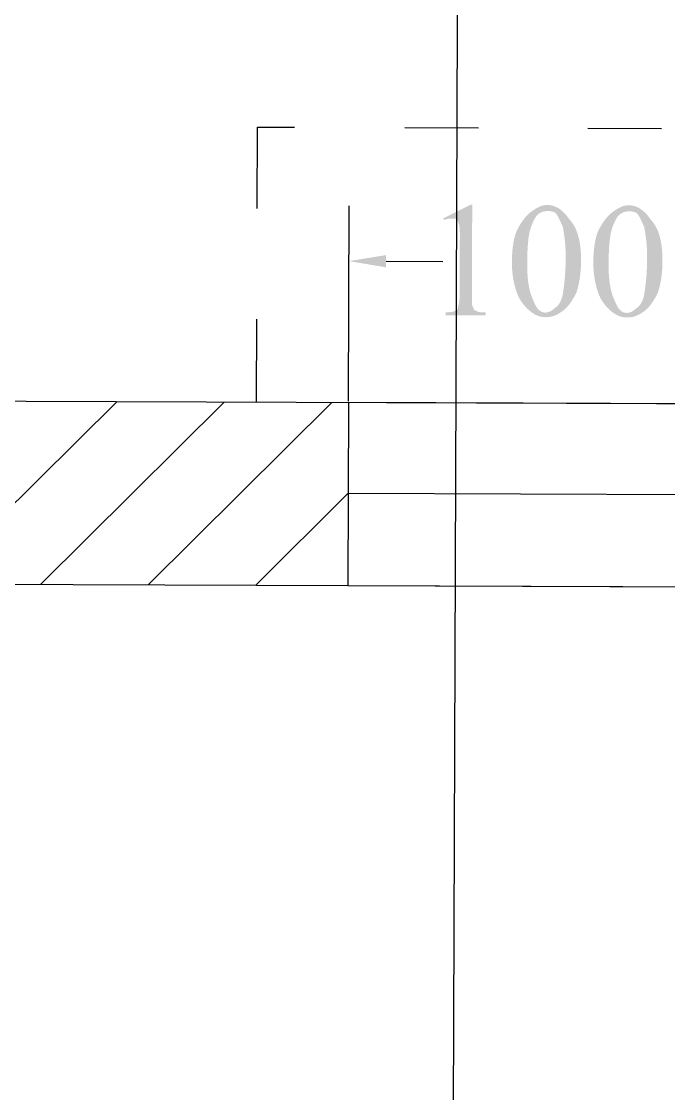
# Model space of a CAD drawing. Header units: millimetres. Extents: x -125 to 146, y -26 to 163.
# Drawn here: x -15.68 to 2.18, y 114.16 to 143.74 of the extents above; entities that cross this region are included whole.
import ezdxf

# ---------------------------------------------------------------- set-up
doc = ezdxf.new("R2010")
doc.units = ezdxf.units.MM
doc.header["$MEASUREMENT"] = 0
doc.layers.get('0').update_dxf_attribs({"color": 255, "linetype": 'CONTINUOUS'})

msp = doc.modelspace()

# ---------------------------------------------------------------- hatches: boundary and pattern name
at = {"true_color": 0x000007}
for points in [[(-4.042, 138.305), (-3.278, 138.686), (-3.236, 138.686), (-3.245, 136.141), (-3.245, 136.12), (-3.245, 136.1), (-3.245, 136.081), (-3.245, 136.063), (-3.245, 136.046), (-3.245, 136.029), (-3.245, 136.013), (-3.244, 135.998), (-3.244, 135.984), (-3.243, 135.97), (-3.242, 135.957), (-3.241, 135.945), (-3.239, 135.933), (-3.238, 135.923), (-3.236, 135.912), (-3.234, 135.902), (-3.231, 135.893), (-3.228, 135.885), (-3.225, 135.877), (-3.222, 135.869), (-3.218, 135.862), (-3.214, 135.856), (-3.209, 135.85), (-3.204, 135.844), (-3.204, 135.839), (-3.203, 135.834), (-3.202, 135.829), (-3.201, 135.823), (-3.199, 135.818), (-3.197, 135.813), (-3.194, 135.808), (-3.192, 135.804), (-3.189, 135.799), (-3.185, 135.794), (-3.182, 135.79), (-3.178, 135.786), (-3.174, 135.782), (-3.169, 135.779), (-3.165, 135.775), (-3.16, 135.772), (-3.156, 135.769), (-3.151, 135.767), (-3.146, 135.765), (-3.141, 135.763), (-3.135, 135.761), (-3.13, 135.76), (-3.125, 135.76), (-3.12, 135.759), (-3.114, 135.754), (-3.108, 135.75), (-3.102, 135.745), (-3.095, 135.741), (-3.088, 135.738), (-3.08, 135.735), (-3.072, 135.732), (-3.063, 135.729), (-3.054, 135.727), (-3.045, 135.725), (-3.035, 135.723), (-3.025, 135.722), (-3.014, 135.721), (-3.003, 135.72), (-2.991, 135.719), (-2.979, 135.718), (-2.966, 135.718), (-2.953, 135.717), (-2.94, 135.717), (-2.926, 135.717), (-2.911, 135.716), (-2.897, 135.716), (-2.881, 135.716), (-2.866, 135.716), (-2.866, 135.631), (-3.967, 135.636), (-3.966, 135.72), (-3.951, 135.72), (-3.936, 135.72), (-3.921, 135.72), (-3.907, 135.72), (-3.893, 135.72), (-3.879, 135.721), (-3.866, 135.721), (-3.854, 135.721), (-3.841, 135.722), (-3.83, 135.723), (-3.819, 135.724), (-3.808, 135.725), (-3.797, 135.726), (-3.787, 135.728), (-3.778, 135.73), (-3.769, 135.732), (-3.76, 135.734), (-3.752, 135.737), (-3.744, 135.74), (-3.737, 135.744), (-3.73, 135.748), (-3.724, 135.752), (-3.718, 135.757), (-3.712, 135.762), (-3.707, 135.762), (-3.702, 135.762), (-3.697, 135.763), (-3.691, 135.765), (-3.686, 135.767), (-3.681, 135.769), (-3.676, 135.771), (-3.672, 135.774), (-3.667, 135.777), (-3.662, 135.78), (-3.658, 135.784), (-3.654, 135.788), (-3.65, 135.792), (-3.647, 135.796), (-3.643, 135.801), (-3.64, 135.805), (-3.637, 135.81), (-3.635, 135.815), (-3.633, 135.82), (-3.631, 135.825), (-3.629, 135.83), (-3.628, 135.835), (-3.628, 135.841), (-3.627, 135.846), (-3.627, 135.851), (-3.626, 135.857), (-3.625, 135.864), (-3.624, 135.871), (-3.622, 135.878), (-3.621, 135.886), (-3.618, 135.895), (-3.616, 135.904), (-3.614, 135.914), (-3.611, 135.924), (-3.609, 135.935), (-3.606, 135.946), (-3.603, 135.959), (-3.6, 135.972), (-3.598, 135.985), (-3.595, 135.999), (-3.593, 136.015), (-3.591, 136.03), (-3.589, 136.047), (-3.587, 136.064), (-3.586, 136.083), (-3.585, 136.102), (-3.584, 136.121), (-3.584, 136.142), (-3.578, 137.753), (-3.578, 137.78), (-3.578, 137.805), (-3.578, 137.831), (-3.578, 137.855), (-3.578, 137.879), (-3.578, 137.903), (-3.578, 137.926), (-3.579, 137.948), (-3.579, 137.969), (-3.58, 137.99), (-3.581, 138.01), (-3.582, 138.029), (-3.584, 138.047), (-3.585, 138.064), (-3.587, 138.08), (-3.589, 138.095), (-3.592, 138.109), (-3.594, 138.123), (-3.598, 138.135), (-3.601, 138.145), (-3.605, 138.155), (-3.609, 138.164), (-3.614, 138.171), (-3.619, 138.177), (-3.619, 138.182), (-3.62, 138.187), (-3.62, 138.193), (-3.622, 138.198), (-3.623, 138.203), (-3.625, 138.209), (-3.627, 138.214), (-3.63, 138.219), (-3.632, 138.225), (-3.634, 138.23), (-3.637, 138.235), (-3.64, 138.24), (-3.642, 138.246), (-3.645, 138.251), (-3.647, 138.256), (-3.65, 138.262), (-3.652, 138.267), (-3.654, 138.272), (-3.656, 138.278), (-3.658, 138.283), (-3.659, 138.288), (-3.66, 138.293), (-3.66, 138.299), (-3.661, 138.304), (-3.666, 138.304), (-3.671, 138.304), (-3.676, 138.304), (-3.682, 138.304), (-3.687, 138.304), (-3.692, 138.304), (-3.697, 138.304), (-3.701, 138.304), (-3.706, 138.304), (-3.71, 138.304), (-3.715, 138.304), (-3.719, 138.304), (-3.723, 138.304), (-3.726, 138.304), (-3.73, 138.304), (-3.733, 138.304), (-3.736, 138.304), (-3.738, 138.304), (-3.74, 138.304), (-3.742, 138.304), (-3.743, 138.304), (-3.744, 138.304), (-3.745, 138.304), (-3.745, 138.304), (-3.756, 138.304), (-3.766, 138.304), (-3.777, 138.304), (-3.788, 138.304), (-3.798, 138.304), (-3.809, 138.304), (-3.819, 138.304), (-3.83, 138.303), (-3.841, 138.302), (-3.851, 138.302), (-3.862, 138.301), (-3.872, 138.3), (-3.883, 138.298), (-3.893, 138.297), (-3.904, 138.295), (-3.915, 138.292), (-3.925, 138.29), (-3.936, 138.287), (-3.946, 138.284), (-3.957, 138.281), (-3.968, 138.277), (-3.978, 138.273), (-3.989, 138.268), (-3.999, 138.263)], [(-5.614, 137.295), (-5.616, 136.957), (-6.634, 137.13)]]:
    msp.add_hatch(color=7, dxfattribs=at).paths.add_polyline_path(points)
h = msp.add_hatch(color=7, dxfattribs=at)
h.paths.add_polyline_path([(-2.141, 137.113), (-2.141, 137.155), (-2.14, 137.197), (-2.139, 137.238), (-2.137, 137.279), (-2.135, 137.319), (-2.132, 137.358), (-2.129, 137.398), (-2.126, 137.436), (-2.122, 137.474), (-2.117, 137.511), (-2.113, 137.548), (-2.108, 137.584), (-2.102, 137.62), (-2.096, 137.654), (-2.089, 137.689), (-2.082, 137.722), (-2.075, 137.755), (-2.067, 137.787), (-2.059, 137.818), (-2.05, 137.848), (-2.041, 137.878), (-2.031, 137.907), (-2.021, 137.935), (-2.011, 137.962), (-1.995, 137.993), (-1.979, 138.024), (-1.963, 138.053), (-1.947, 138.082), (-1.931, 138.11), (-1.914, 138.137), (-1.898, 138.163), (-1.881, 138.189), (-1.865, 138.214), (-1.848, 138.238), (-1.831, 138.261), (-1.814, 138.284), (-1.796, 138.306), (-1.779, 138.328), (-1.761, 138.348), (-1.743, 138.369), (-1.724, 138.388), (-1.706, 138.407), (-1.687, 138.426), (-1.667, 138.444), (-1.647, 138.461), (-1.627, 138.478), (-1.607, 138.495), (-1.585, 138.511), (-1.57, 138.521), (-1.554, 138.532), (-1.538, 138.542), (-1.522, 138.552), (-1.506, 138.563), (-1.489, 138.573), (-1.473, 138.582), (-1.457, 138.592), (-1.44, 138.601), (-1.423, 138.61), (-1.406, 138.618), (-1.389, 138.626), (-1.372, 138.634), (-1.354, 138.641), (-1.337, 138.648), (-1.318, 138.654), (-1.3, 138.659), (-1.281, 138.664), (-1.262, 138.669), (-1.243, 138.672), (-1.223, 138.675), (-1.203, 138.677), (-1.182, 138.678), (-1.162, 138.678), (-1.135, 138.678), (-1.108, 138.676), (-1.081, 138.672), (-1.055, 138.667), (-1.028, 138.661), (-1.002, 138.654), (-0.976, 138.645), (-0.95, 138.635), (-0.924, 138.624), (-0.898, 138.611), (-0.873, 138.597), (-0.847, 138.582), (-0.822, 138.565), (-0.798, 138.547), (-0.773, 138.528), (-0.749, 138.508), (-0.725, 138.486), (-0.701, 138.462), (-0.678, 138.438), (-0.655, 138.412), (-0.633, 138.385), (-0.611, 138.356), (-0.589, 138.326), (-0.568, 138.295), (-0.537, 138.263), (-0.508, 138.228), (-0.481, 138.192), (-0.455, 138.154), (-0.431, 138.115), (-0.408, 138.074), (-0.387, 138.032), (-0.368, 137.988), (-0.35, 137.943), (-0.334, 137.897), (-0.319, 137.849), (-0.305, 137.801), (-0.292, 137.751), (-0.281, 137.7), (-0.272, 137.649), (-0.263, 137.596), (-0.255, 137.542), (-0.249, 137.488), (-0.244, 137.433), (-0.24, 137.377), (-0.237, 137.321), (-0.235, 137.264), (-0.233, 137.206), (-0.233, 137.148), (-0.234, 137.106), (-0.234, 137.065), (-0.236, 137.023), (-0.237, 136.983), (-0.239, 136.942), (-0.242, 136.902), (-0.245, 136.863), (-0.249, 136.824), (-0.252, 136.785), (-0.257, 136.747), (-0.262, 136.709), (-0.267, 136.672), (-0.272, 136.635), (-0.278, 136.599), (-0.285, 136.563), (-0.292, 136.527), (-0.299, 136.492), (-0.307, 136.457), (-0.315, 136.423), (-0.324, 136.389), (-0.333, 136.355), (-0.343, 136.322), (-0.353, 136.289), (-0.364, 136.257), (-0.379, 136.226), (-0.395, 136.196), (-0.411, 136.166), (-0.427, 136.137), (-0.443, 136.11), (-0.459, 136.083), (-0.475, 136.057), (-0.491, 136.032), (-0.507, 136.008), (-0.523, 135.984), (-0.539, 135.962), (-0.555, 135.94), (-0.571, 135.92), (-0.587, 135.9), (-0.603, 135.881), (-0.619, 135.863), (-0.635, 135.846), (-0.651, 135.83), (-0.667, 135.814), (-0.683, 135.8), (-0.699, 135.786), (-0.715, 135.773), (-0.73, 135.762), (-0.746, 135.751), (-0.767, 135.735), (-0.788, 135.721), (-0.808, 135.707), (-0.828, 135.694), (-0.848, 135.682), (-0.867, 135.671), (-0.887, 135.661), (-0.906, 135.651), (-0.925, 135.642), (-0.944, 135.634), (-0.962, 135.626), (-0.981, 135.619), (-1, 135.613), (-1.018, 135.607), (-1.037, 135.602), (-1.056, 135.598), (-1.075, 135.594), (-1.094, 135.591), (-1.114, 135.589), (-1.134, 135.586), (-1.154, 135.585), (-1.174, 135.584), (-1.194, 135.583), (-1.215, 135.583), (-1.247, 135.584), (-1.279, 135.587), (-1.31, 135.591), (-1.342, 135.598), (-1.374, 135.606), (-1.405, 135.615), (-1.436, 135.627), (-1.468, 135.64), (-1.499, 135.655), (-1.529, 135.672), (-1.56, 135.691), (-1.591, 135.711), (-1.621, 135.734), (-1.651, 135.757), (-1.68, 135.783), (-1.71, 135.811), (-1.739, 135.84), (-1.768, 135.871), (-1.796, 135.904), (-1.825, 135.938), (-1.852, 135.974), (-1.88, 136.012), (-1.907, 136.052), (-1.933, 136.094), (-1.949, 136.126), (-1.964, 136.16), (-1.978, 136.194), (-1.992, 136.229), (-2.006, 136.265), (-2.019, 136.302), (-2.031, 136.34), (-2.043, 136.378), (-2.055, 136.418), (-2.065, 136.458), (-2.075, 136.499), (-2.085, 136.541), (-2.094, 136.584), (-2.102, 136.628), (-2.109, 136.672), (-2.116, 136.718), (-2.122, 136.764), (-2.127, 136.811), (-2.131, 136.859), (-2.135, 136.908), (-2.138, 136.958), (-2.14, 137.009), (-2.141, 137.061)])
h.paths.add_polyline_path([(-1.718, 137.027), (-1.718, 136.979), (-1.717, 136.933), (-1.716, 136.886), (-1.715, 136.84), (-1.713, 136.795), (-1.71, 136.75), (-1.707, 136.705), (-1.704, 136.661), (-1.699, 136.618), (-1.695, 136.575), (-1.689, 136.533), (-1.683, 136.492), (-1.676, 136.451), (-1.669, 136.411), (-1.66, 136.372), (-1.652, 136.333), (-1.642, 136.295), (-1.632, 136.257), (-1.62, 136.221), (-1.608, 136.185), (-1.596, 136.15), (-1.582, 136.116), (-1.568, 136.082), (-1.552, 136.05), (-1.542, 136.024), (-1.531, 135.999), (-1.521, 135.974), (-1.51, 135.951), (-1.499, 135.929), (-1.488, 135.907), (-1.477, 135.887), (-1.465, 135.868), (-1.453, 135.849), (-1.441, 135.832), (-1.429, 135.816), (-1.416, 135.801), (-1.402, 135.787), (-1.388, 135.774), (-1.374, 135.762), (-1.359, 135.751), (-1.343, 135.742), (-1.327, 135.734), (-1.31, 135.727), (-1.293, 135.721), (-1.275, 135.716), (-1.255, 135.713), (-1.236, 135.711), (-1.215, 135.71), (-1.204, 135.71), (-1.194, 135.711), (-1.183, 135.712), (-1.172, 135.713), (-1.162, 135.715), (-1.151, 135.718), (-1.141, 135.721), (-1.13, 135.724), (-1.119, 135.728), (-1.109, 135.732), (-1.098, 135.736), (-1.087, 135.741), (-1.077, 135.747), (-1.066, 135.753), (-1.055, 135.759), (-1.045, 135.766), (-1.034, 135.773), (-1.023, 135.781), (-1.012, 135.789), (-1.001, 135.797), (-0.99, 135.806), (-0.98, 135.816), (-0.969, 135.826), (-0.958, 135.836), (-0.947, 135.842), (-0.937, 135.848), (-0.926, 135.856), (-0.915, 135.864), (-0.905, 135.873), (-0.895, 135.883), (-0.884, 135.893), (-0.874, 135.905), (-0.864, 135.917), (-0.855, 135.93), (-0.845, 135.943), (-0.836, 135.957), (-0.826, 135.972), (-0.817, 135.988), (-0.809, 136.004), (-0.8, 136.02), (-0.792, 136.038), (-0.784, 136.056), (-0.777, 136.074), (-0.77, 136.093), (-0.763, 136.113), (-0.756, 136.133), (-0.75, 136.153), (-0.745, 136.174), (-0.739, 136.206), (-0.734, 136.24), (-0.729, 136.274), (-0.723, 136.309), (-0.718, 136.345), (-0.713, 136.382), (-0.708, 136.42), (-0.703, 136.459), (-0.698, 136.499), (-0.694, 136.541), (-0.689, 136.583), (-0.685, 136.626), (-0.681, 136.67), (-0.677, 136.715), (-0.674, 136.762), (-0.67, 136.81), (-0.667, 136.858), (-0.665, 136.908), (-0.662, 136.96), (-0.66, 137.012), (-0.659, 137.066), (-0.658, 137.121), (-0.657, 137.177), (-0.656, 137.235), (-0.656, 137.277), (-0.657, 137.318), (-0.658, 137.36), (-0.659, 137.4), (-0.661, 137.44), (-0.663, 137.48), (-0.665, 137.519), (-0.668, 137.558), (-0.671, 137.596), (-0.674, 137.633), (-0.677, 137.67), (-0.681, 137.706), (-0.685, 137.741), (-0.689, 137.776), (-0.693, 137.81), (-0.698, 137.844), (-0.703, 137.877), (-0.707, 137.909), (-0.712, 137.94), (-0.717, 137.97), (-0.722, 138), (-0.727, 138.029), (-0.733, 138.057), (-0.738, 138.084), (-0.748, 138.105), (-0.758, 138.126), (-0.767, 138.146), (-0.777, 138.165), (-0.786, 138.185), (-0.794, 138.203), (-0.803, 138.222), (-0.811, 138.24), (-0.819, 138.257), (-0.827, 138.274), (-0.835, 138.291), (-0.843, 138.307), (-0.851, 138.323), (-0.859, 138.338), (-0.867, 138.353), (-0.875, 138.367), (-0.883, 138.381), (-0.891, 138.394), (-0.9, 138.407), (-0.909, 138.42), (-0.918, 138.432), (-0.928, 138.444), (-0.938, 138.455), (-0.948, 138.466), (-0.959, 138.471), (-0.969, 138.476), (-0.979, 138.48), (-0.988, 138.484), (-0.997, 138.488), (-1.006, 138.491), (-1.015, 138.494), (-1.023, 138.496), (-1.032, 138.498), (-1.04, 138.5), (-1.048, 138.502), (-1.056, 138.503), (-1.064, 138.505), (-1.072, 138.506), (-1.08, 138.507), (-1.088, 138.507), (-1.097, 138.508), (-1.105, 138.508), (-1.114, 138.509), (-1.123, 138.509), (-1.132, 138.509), (-1.142, 138.509), (-1.152, 138.509), (-1.162, 138.509), (-1.178, 138.509), (-1.193, 138.508), (-1.208, 138.507), (-1.222, 138.506), (-1.236, 138.504), (-1.25, 138.502), (-1.264, 138.499), (-1.277, 138.495), (-1.289, 138.492), (-1.302, 138.488), (-1.314, 138.483), (-1.326, 138.478), (-1.338, 138.473), (-1.35, 138.467), (-1.361, 138.46), (-1.372, 138.453), (-1.384, 138.446), (-1.395, 138.439), (-1.405, 138.43), (-1.416, 138.422), (-1.427, 138.413), (-1.438, 138.403), (-1.448, 138.394), (-1.459, 138.383), (-1.47, 138.367), (-1.48, 138.351), (-1.491, 138.334), (-1.501, 138.316), (-1.512, 138.298), (-1.522, 138.28), (-1.532, 138.26), (-1.543, 138.241), (-1.553, 138.22), (-1.562, 138.2), (-1.572, 138.178), (-1.582, 138.156), (-1.591, 138.133), (-1.6, 138.109), (-1.608, 138.085), (-1.617, 138.06), (-1.625, 138.034), (-1.633, 138.008), (-1.641, 137.98), (-1.648, 137.952), (-1.655, 137.923), (-1.661, 137.893), (-1.667, 137.863), (-1.673, 137.831), (-1.678, 137.794), (-1.683, 137.758), (-1.687, 137.722), (-1.691, 137.686), (-1.695, 137.651), (-1.698, 137.616), (-1.701, 137.582), (-1.704, 137.547), (-1.706, 137.513), (-1.708, 137.48), (-1.71, 137.446), (-1.711, 137.413), (-1.713, 137.38), (-1.714, 137.347), (-1.715, 137.315), (-1.715, 137.282), (-1.716, 137.25), (-1.717, 137.218), (-1.717, 137.186), (-1.717, 137.154), (-1.718, 137.122), (-1.718, 137.09), (-1.718, 137.059)])
h = msp.add_hatch(color=7, dxfattribs=at)
h.paths.add_polyline_path([(0.105, 137.105), (0.106, 137.147), (0.106, 137.189), (0.108, 137.23), (0.109, 137.27), (0.112, 137.311), (0.114, 137.35), (0.117, 137.389), (0.121, 137.428), (0.124, 137.466), (0.129, 137.503), (0.134, 137.54), (0.139, 137.576), (0.144, 137.611), (0.151, 137.646), (0.157, 137.68), (0.164, 137.714), (0.171, 137.746), (0.179, 137.778), (0.187, 137.81), (0.196, 137.84), (0.205, 137.87), (0.215, 137.898), (0.225, 137.926), (0.235, 137.954), (0.251, 137.985), (0.267, 138.015), (0.283, 138.045), (0.3, 138.074), (0.316, 138.101), (0.332, 138.129), (0.348, 138.155), (0.365, 138.18), (0.381, 138.205), (0.398, 138.229), (0.415, 138.253), (0.432, 138.276), (0.45, 138.298), (0.467, 138.319), (0.485, 138.34), (0.503, 138.36), (0.522, 138.38), (0.541, 138.399), (0.56, 138.417), (0.579, 138.435), (0.599, 138.453), (0.619, 138.47), (0.64, 138.486), (0.661, 138.502), (0.677, 138.513), (0.693, 138.523), (0.709, 138.534), (0.725, 138.544), (0.741, 138.554), (0.757, 138.564), (0.773, 138.574), (0.79, 138.583), (0.806, 138.593), (0.823, 138.601), (0.84, 138.61), (0.857, 138.618), (0.874, 138.626), (0.892, 138.633), (0.91, 138.64), (0.928, 138.646), (0.946, 138.651), (0.965, 138.656), (0.984, 138.66), (1.003, 138.664), (1.023, 138.667), (1.043, 138.669), (1.064, 138.67), (1.085, 138.67), (1.112, 138.669), (1.138, 138.667), (1.165, 138.664), (1.191, 138.659), (1.218, 138.653), (1.244, 138.646), (1.27, 138.637), (1.297, 138.627), (1.322, 138.616), (1.348, 138.603), (1.374, 138.589), (1.399, 138.574), (1.424, 138.557), (1.449, 138.539), (1.473, 138.52), (1.497, 138.499), (1.521, 138.477), (1.545, 138.454), (1.568, 138.43), (1.591, 138.404), (1.614, 138.376), (1.636, 138.348), (1.657, 138.318), (1.679, 138.287), (1.709, 138.254), (1.738, 138.22), (1.766, 138.184), (1.791, 138.146), (1.815, 138.106), (1.838, 138.066), (1.859, 138.023), (1.878, 137.98), (1.896, 137.935), (1.913, 137.889), (1.928, 137.841), (1.941, 137.793), (1.954, 137.743), (1.965, 137.692), (1.975, 137.64), (1.983, 137.588), (1.991, 137.534), (1.997, 137.48), (2.002, 137.425), (2.006, 137.369), (2.01, 137.313), (2.012, 137.256), (2.013, 137.198), (2.013, 137.14), (2.013, 137.098), (2.012, 137.056), (2.011, 137.015), (2.009, 136.974), (2.007, 136.934), (2.004, 136.894), (2.001, 136.855), (1.998, 136.815), (1.994, 136.777), (1.99, 136.739), (1.985, 136.701), (1.98, 136.664), (1.974, 136.627), (1.968, 136.59), (1.961, 136.554), (1.954, 136.519), (1.947, 136.483), (1.939, 136.449), (1.931, 136.414), (1.922, 136.38), (1.913, 136.347), (1.903, 136.314), (1.893, 136.281), (1.883, 136.249), (1.867, 136.218), (1.851, 136.187), (1.835, 136.158), (1.819, 136.129), (1.803, 136.101), (1.787, 136.075), (1.771, 136.049), (1.755, 136.024), (1.739, 135.999), (1.723, 135.976), (1.707, 135.954), (1.691, 135.932), (1.675, 135.911), (1.659, 135.892), (1.643, 135.873), (1.627, 135.855), (1.611, 135.838), (1.595, 135.821), (1.58, 135.806), (1.564, 135.791), (1.548, 135.778), (1.532, 135.765), (1.516, 135.753), (1.5, 135.742), (1.479, 135.727), (1.458, 135.712), (1.438, 135.699), (1.418, 135.686), (1.398, 135.674), (1.379, 135.663), (1.36, 135.652), (1.34, 135.643), (1.322, 135.634), (1.303, 135.625), (1.284, 135.618), (1.265, 135.611), (1.247, 135.605), (1.228, 135.599), (1.209, 135.594), (1.19, 135.59), (1.171, 135.586), (1.152, 135.583), (1.132, 135.58), (1.113, 135.578), (1.093, 135.577), (1.073, 135.575), (1.052, 135.575), (1.031, 135.575), (0.999, 135.576), (0.968, 135.578), (0.936, 135.583), (0.904, 135.589), (0.873, 135.597), (0.841, 135.607), (0.81, 135.619), (0.779, 135.632), (0.748, 135.647), (0.717, 135.664), (0.686, 135.683), (0.656, 135.703), (0.626, 135.725), (0.596, 135.749), (0.566, 135.775), (0.536, 135.802), (0.507, 135.832), (0.478, 135.862), (0.45, 135.895), (0.422, 135.93), (0.394, 135.966), (0.367, 136.004), (0.34, 136.044), (0.313, 136.085), (0.298, 136.118), (0.283, 136.151), (0.268, 136.186), (0.254, 136.221), (0.24, 136.257), (0.227, 136.294), (0.215, 136.331), (0.203, 136.37), (0.192, 136.409), (0.181, 136.45), (0.171, 136.491), (0.161, 136.533), (0.153, 136.576), (0.145, 136.619), (0.137, 136.664), (0.13, 136.709), (0.125, 136.756), (0.119, 136.803), (0.115, 136.851), (0.111, 136.9), (0.109, 136.95), (0.107, 137.001), (0.106, 137.052)])
h.paths.add_polyline_path([(0.528, 137.019), (0.528, 136.971), (0.529, 136.924), (0.53, 136.878), (0.531, 136.832), (0.533, 136.786), (0.536, 136.741), (0.539, 136.697), (0.543, 136.653), (0.547, 136.61), (0.552, 136.567), (0.557, 136.525), (0.563, 136.484), (0.57, 136.443), (0.578, 136.403), (0.586, 136.363), (0.595, 136.325), (0.604, 136.286), (0.615, 136.249), (0.626, 136.213), (0.638, 136.177), (0.651, 136.142), (0.664, 136.108), (0.679, 136.074), (0.694, 136.042), (0.705, 136.016), (0.715, 135.99), (0.726, 135.966), (0.736, 135.943), (0.747, 135.921), (0.758, 135.899), (0.77, 135.879), (0.781, 135.859), (0.793, 135.841), (0.805, 135.824), (0.818, 135.808), (0.831, 135.792), (0.844, 135.778), (0.858, 135.765), (0.872, 135.754), (0.887, 135.743), (0.903, 135.734), (0.919, 135.725), (0.936, 135.718), (0.953, 135.712), (0.972, 135.708), (0.991, 135.704), (1.011, 135.702), (1.031, 135.702), (1.042, 135.702), (1.053, 135.703), (1.063, 135.704), (1.074, 135.705), (1.084, 135.707), (1.095, 135.709), (1.106, 135.712), (1.116, 135.715), (1.127, 135.719), (1.138, 135.723), (1.148, 135.728), (1.159, 135.733), (1.17, 135.738), (1.18, 135.744), (1.191, 135.751), (1.202, 135.758), (1.213, 135.765), (1.223, 135.772), (1.234, 135.781), (1.245, 135.789), (1.256, 135.798), (1.267, 135.808), (1.278, 135.817), (1.289, 135.828), (1.299, 135.833), (1.31, 135.84), (1.32, 135.847), (1.331, 135.856), (1.341, 135.865), (1.352, 135.874), (1.362, 135.885), (1.372, 135.896), (1.382, 135.909), (1.392, 135.921), (1.401, 135.935), (1.411, 135.949), (1.42, 135.964), (1.429, 135.979), (1.438, 135.995), (1.446, 136.012), (1.454, 136.029), (1.462, 136.047), (1.47, 136.066), (1.477, 136.085), (1.483, 136.104), (1.49, 136.124), (1.496, 136.145), (1.501, 136.166), (1.507, 136.198), (1.512, 136.231), (1.518, 136.266), (1.523, 136.301), (1.528, 136.337), (1.533, 136.374), (1.538, 136.412), (1.543, 136.451), (1.548, 136.491), (1.553, 136.532), (1.557, 136.574), (1.561, 136.618), (1.565, 136.662), (1.569, 136.707), (1.573, 136.754), (1.576, 136.801), (1.579, 136.85), (1.582, 136.9), (1.584, 136.951), (1.586, 137.004), (1.588, 137.058), (1.589, 137.112), (1.59, 137.169), (1.59, 137.226), (1.59, 137.268), (1.59, 137.31), (1.589, 137.351), (1.587, 137.392), (1.586, 137.432), (1.584, 137.472), (1.581, 137.511), (1.579, 137.549), (1.576, 137.587), (1.573, 137.625), (1.569, 137.662), (1.565, 137.698), (1.561, 137.733), (1.557, 137.768), (1.553, 137.802), (1.548, 137.836), (1.544, 137.868), (1.539, 137.9), (1.534, 137.932), (1.529, 137.962), (1.524, 137.992), (1.519, 138.021), (1.514, 138.049), (1.509, 138.076), (1.498, 138.097), (1.488, 138.117), (1.479, 138.138), (1.47, 138.157), (1.461, 138.176), (1.452, 138.195), (1.444, 138.214), (1.435, 138.231), (1.427, 138.249), (1.419, 138.266), (1.411, 138.282), (1.404, 138.299), (1.396, 138.314), (1.388, 138.329), (1.38, 138.344), (1.372, 138.359), (1.363, 138.373), (1.355, 138.386), (1.346, 138.399), (1.337, 138.412), (1.328, 138.424), (1.319, 138.436), (1.309, 138.447), (1.298, 138.458), (1.288, 138.463), (1.277, 138.467), (1.268, 138.472), (1.258, 138.476), (1.249, 138.479), (1.24, 138.482), (1.231, 138.485), (1.223, 138.488), (1.215, 138.49), (1.206, 138.492), (1.198, 138.494), (1.19, 138.495), (1.182, 138.496), (1.174, 138.497), (1.166, 138.498), (1.158, 138.499), (1.15, 138.5), (1.141, 138.5), (1.132, 138.5), (1.123, 138.5), (1.114, 138.501), (1.104, 138.501), (1.095, 138.501), (1.084, 138.501), (1.068, 138.501), (1.053, 138.5), (1.038, 138.499), (1.024, 138.498), (1.01, 138.496), (0.996, 138.493), (0.983, 138.49), (0.97, 138.487), (0.957, 138.483), (0.944, 138.479), (0.932, 138.475), (0.92, 138.47), (0.908, 138.464), (0.897, 138.458), (0.885, 138.452), (0.874, 138.445), (0.863, 138.438), (0.852, 138.43), (0.841, 138.422), (0.83, 138.414), (0.819, 138.405), (0.809, 138.395), (0.798, 138.385), (0.787, 138.375), (0.777, 138.359), (0.766, 138.342), (0.755, 138.325), (0.745, 138.308), (0.734, 138.29), (0.724, 138.271), (0.714, 138.252), (0.704, 138.232), (0.694, 138.212), (0.684, 138.191), (0.674, 138.17), (0.665, 138.147), (0.656, 138.125), (0.647, 138.101), (0.638, 138.077), (0.629, 138.052), (0.621, 138.026), (0.613, 137.999), (0.606, 137.972), (0.599, 137.944), (0.592, 137.915), (0.585, 137.885), (0.579, 137.854), (0.574, 137.823), (0.568, 137.786), (0.564, 137.75), (0.559, 137.714), (0.555, 137.678), (0.552, 137.643), (0.548, 137.608), (0.545, 137.573), (0.543, 137.539), (0.54, 137.505), (0.538, 137.471), (0.537, 137.438), (0.535, 137.405), (0.534, 137.372), (0.533, 137.339), (0.532, 137.307), (0.531, 137.274), (0.53, 137.242), (0.53, 137.21), (0.529, 137.178), (0.529, 137.146), (0.529, 137.114), (0.529, 137.082), (0.528, 137.05)])

# ---------------------------------------------------------------- linework, layer by layer
at = {"color": 30, "linetype": 'Continuous', "lineweight": 30, "true_color": 0x00001e}
for p, q in [((-5.093, 140.812), (-3.059, 140.805)), ((-0.05, 140.794), (1.984, 140.786)), ((-9.191, 133.237), (-9.182, 135.528))]:
    msp.add_line(p, q, dxfattribs=at)
at = {"color": 7, "linetype": 'Continuous', "lineweight": 25, "true_color": 0x000007}
for p, q in [((-6.648, 133.269), (-6.628, 138.656)), ((-5.615, 137.126), (-4.046, 137.12))]:
    msp.add_line(p, q, dxfattribs=at)
at = {"color": 7, "linetype": 'Continuous', "lineweight": 30, "true_color": 0x000007}
for p, q in [((-18.11, 128.224), (-13.046, 133.251)), ((-15.141, 128.213), (-10.08, 133.24)), ((-12.175, 128.202), (-7.114, 133.229)), ((-9.209, 128.191), (-6.657, 130.727))]:
    msp.add_line(p, q, dxfattribs=at)
at = {"color": 5, "linetype": 'Continuous', "lineweight": 30, "true_color": 0x000005}
msp.add_line((-6.657, 130.727), (10.212, 130.664), dxfattribs=at)
at = {"color": 7, "linetype": 'Continuous', "lineweight": 25, "true_color": 0x000007}
msp.add_lwpolyline([(-4.205, -8.79), (-3.604, 153.697), (8.517, 153.653), (6.021, 154.807), (6.016, 153.662)], dxfattribs=at)
at = {"color": 30, "linetype": 'Continuous', "lineweight": 30, "true_color": 0x00001e}
msp.add_lwpolyline([(-9.171, 138.581), (-9.163, 140.827), (-8.144, 140.824)], dxfattribs=at)
at = {"color": 7, "linetype": 'Continuous', "lineweight": 30, "true_color": 0x000007}
msp.add_lwpolyline([(-22.1, 57.425), (-21.838, 128.238), (48.94, 127.976), (48.679, 57.163), (3.202, 57.332), (3.184, 52.286), (53.748, 52.099), (54.047, 133.003), (-92.6, 133.545), (-92.899, 52.641), (-52.466, 52.492), (-52.447, 57.537), (-87.838, 57.668), (-87.576, 128.481)], dxfattribs=at)
at = {"color": 5, "linetype": 'Continuous', "lineweight": 30, "true_color": 0x000005}
msp.add_lwpolyline([(-6.667, 128.182), (10.203, 128.119), (10.222, 133.165), (-6.648, 133.227)], close=True, dxfattribs=at)

doc.saveas('drawing.dxf')
